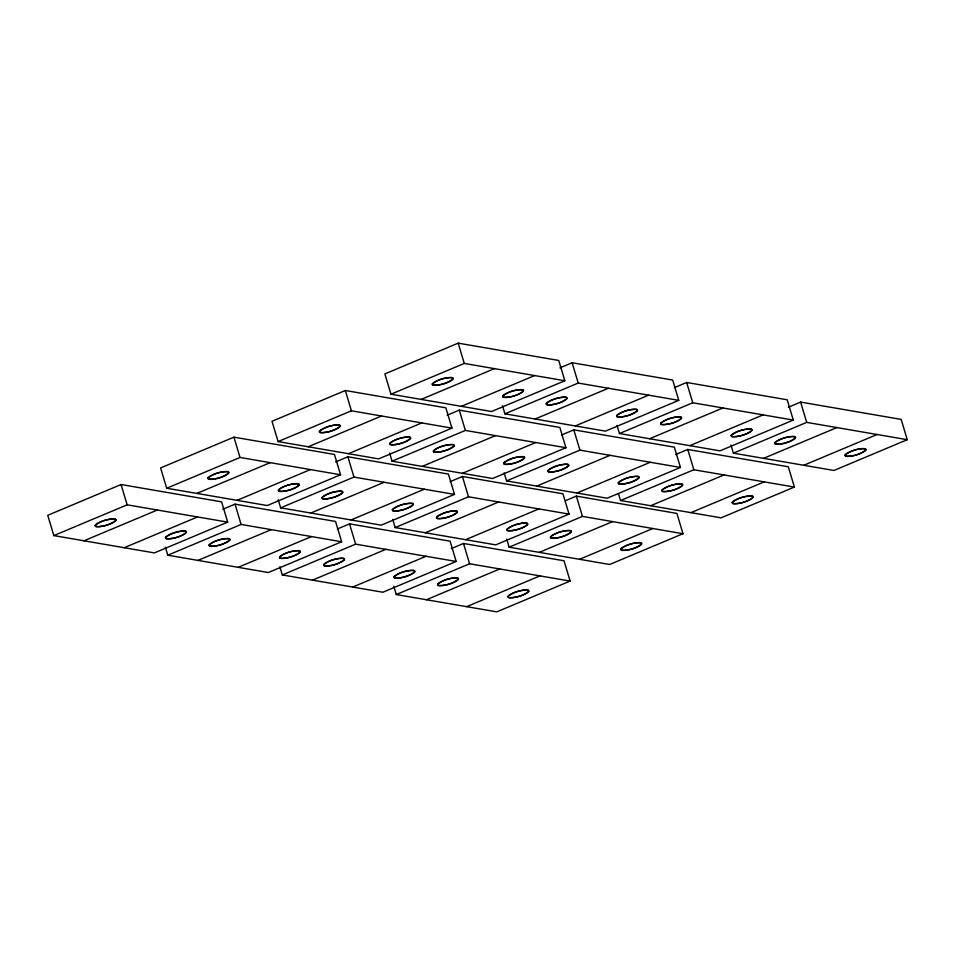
<?xml version="1.0" encoding="UTF-8"?>
<svg xmlns="http://www.w3.org/2000/svg" width="955" height="955" viewBox="0 0 955 955"><rect width="100%" height="100%" fill="white"/><g stroke="black" fill="none" stroke-linecap="round" stroke-linejoin="round"><path stroke-width="1.43" d="M121.058 484.531L47.75 515.306L53.838 535.6L154.388 552.909L227.696 522.134L221.608 501.841L121.058 484.531L127.146 504.825L227.696 522.134M233.927 437.163L160.607 467.938L166.695 488.232L267.245 505.541L340.553 474.766L334.465 454.473L233.927 437.163L240.015 457.457L340.553 474.766M345.328 390.511L272.008 421.286L278.096 441.58L378.646 458.889L451.954 428.115L445.866 407.821L345.328 390.511L351.416 410.805L451.954 428.115M458.185 343.143L384.877 373.918L390.965 394.212L491.503 411.521L564.823 380.747L558.735 360.453L458.185 343.143L464.273 363.437L564.823 380.747M53.838 535.6L127.146 504.825M166.695 488.232L240.015 457.457M278.096 441.58L351.416 410.805M390.965 394.212L464.273 363.437M84.004 540.793L157.312 510.018M196.861 493.425L270.181 462.65M308.262 446.773L381.57 415.998M421.131 399.405L494.439 368.63M124.222 547.716L197.53 516.942M237.079 500.348L310.399 469.574M348.48 453.697L421.788 422.922M461.349 406.329L534.657 375.554M222.79 509.278L235.014 504.145L335.551 521.454L341.639 541.76L268.331 572.523L167.794 555.213L165.358 547.096M335.659 461.91L347.871 456.776L448.42 474.086L454.508 494.392L381.2 525.155L280.651 507.845L278.215 499.728M447.059 415.258L459.271 410.125L559.821 427.434L565.909 447.728L492.589 478.503L392.051 461.193L389.616 453.076M559.917 367.89L572.14 362.757L672.678 380.066L678.766 400.36L605.458 431.135L504.909 413.825L502.473 405.708M167.794 555.213L241.102 524.45L341.639 541.76M280.651 507.845L353.959 477.082L454.508 494.392M392.051 461.193L465.36 430.43L565.909 447.728M504.909 413.825L578.229 383.062L678.766 400.36M197.948 560.406L271.268 529.643M310.817 513.038L384.125 482.275M422.217 466.386L495.526 435.611M535.075 419.018L608.383 388.255M238.165 567.33L311.485 536.567M351.034 519.962L424.342 489.199M462.435 473.31L535.743 442.535M575.292 425.942L648.6 395.167M337.33 528.998L349.542 523.865L450.092 541.175L456.18 561.468L382.86 592.243L282.322 574.934L279.887 566.816M450.187 481.63L462.411 476.497L562.949 493.807L569.037 514.1L495.729 544.875L395.179 527.566L392.744 519.448M561.588 434.979L573.8 429.846L674.349 447.155L680.438 467.449L607.129 498.224L506.58 480.914L504.145 472.797M674.445 387.611L686.669 382.478L787.207 399.787L793.295 420.081L719.986 450.856L619.449 433.546L617.014 425.429M282.322 574.934L355.63 544.159L456.18 561.468M395.179 527.566L468.499 496.791L569.037 514.1M506.58 480.914L579.9 450.139L680.438 467.449M619.449 433.546L692.757 402.771L793.295 420.081M312.488 580.127L385.796 549.352M425.345 532.759L498.653 501.984M536.746 486.107L610.054 455.332M649.603 438.739L722.923 407.964M352.705 587.05L426.014 556.276M465.563 539.682L538.871 508.908M576.963 493.031L650.271 462.256M689.82 445.663L763.14 414.888M451.273 548.612L463.497 543.479L564.035 560.788L570.123 581.082L496.815 611.857L396.265 594.547L393.83 586.43M565.491 500.671L576.354 496.111L676.904 513.42L682.992 533.714L609.672 564.489L509.134 547.179L506.699 539.062M675.531 454.592L687.755 449.459L788.305 466.768L794.393 487.062L721.073 517.837L620.535 500.527L618.506 493.759M788.4 407.224L800.612 402.091L901.162 419.4L907.25 439.694L833.942 470.469L733.392 453.159L730.957 445.042M396.265 594.547L469.585 563.772L570.123 581.082M509.134 547.179L582.443 516.404L682.992 533.714M620.535 500.527L693.843 469.753L794.393 487.062M733.392 453.159L806.7 422.385L907.25 439.694M426.431 599.74L499.752 568.965M539.3 552.372L612.609 521.597M650.689 505.72L724.009 474.945M763.558 458.352L836.866 427.577M466.649 606.664L539.969 575.889M579.518 559.296L652.826 528.521M690.907 512.644L764.227 481.869M803.776 465.276L877.084 434.501M800.612 402.091L806.7 422.385M686.669 382.478L692.757 402.771M687.755 449.459L693.843 469.753M572.14 362.757L578.229 383.062M573.8 429.846L579.9 450.139M576.354 496.111L582.443 516.404M459.271 410.125L465.36 430.43M462.411 476.497L468.499 496.791M463.497 543.479L469.585 563.772M347.871 456.776L353.959 477.082M349.542 523.865L355.63 544.159M235.014 504.145L241.102 524.45M95.249 525.334L95.834 526.515C102.794 526.969 110.565 524.844 115.913 520.284L115.316 519.114C108.357 518.661 100.585 520.773 95.249 525.334M165.621 537.45L166.218 538.632C173.177 539.074 180.949 536.961 186.285 532.401L185.7 531.231C178.74 530.777 170.969 532.89 165.621 537.45M208.106 477.966L208.691 479.147C215.663 479.601 223.434 477.476 228.77 472.916L228.185 471.746C221.214 471.293 213.443 473.417 208.106 477.966M209.193 544.947L209.79 546.129C216.749 546.582 224.521 544.457 229.857 539.897L229.272 538.727C222.312 538.274 214.541 540.399 209.193 544.947M278.49 490.082L279.075 491.264C286.034 491.706 293.806 489.593 299.154 485.033L298.557 483.863C291.597 483.409 283.826 485.522 278.49 490.082M279.576 557.063L280.161 558.245C287.121 558.699 294.904 556.574 300.24 552.014L299.643 550.844C292.684 550.39 284.912 552.515 279.576 557.063M319.507 431.314L320.092 432.496C327.052 432.937 334.835 430.824 340.171 426.264L339.574 425.094C332.615 424.641 324.843 426.754 319.507 431.314M322.062 497.579L322.647 498.761C329.606 499.214 337.378 497.089 342.714 492.529L342.129 491.359C335.169 490.906 327.398 493.031 322.062 497.579M323.733 564.668L324.318 565.838C331.278 566.291 339.049 564.178 344.385 559.618L343.8 558.436C336.84 557.995 329.069 560.108 323.733 564.668M389.891 443.43L390.476 444.6C397.435 445.054 405.207 442.941 410.555 438.381L409.958 437.211C402.998 436.757 395.227 438.87 389.891 443.43M392.433 509.695L393.03 510.877C399.99 511.331 407.761 509.206 413.097 504.646L412.512 503.476C405.553 503.022 397.781 505.147 392.433 509.695M394.105 576.784L394.702 577.954C401.661 578.408 409.432 576.295 414.768 571.735L414.183 570.553C407.224 570.099 399.453 572.224 394.105 576.784M432.364 383.946L432.961 385.128C439.921 385.569 447.692 383.456 453.028 378.896L452.443 377.726C445.484 377.273 437.712 379.386 432.364 383.946M433.463 450.927L434.048 452.109C441.007 452.563 448.778 450.438 454.114 445.878L453.53 444.708C446.57 444.254 438.799 446.379 433.463 450.927M436.59 517.3L437.175 518.47C444.135 518.923 451.906 516.81 457.254 512.25L456.657 511.08C449.698 510.627 441.926 512.74 436.59 517.3M437.677 584.281L438.261 585.463C445.233 585.916 453.004 583.792 458.34 579.231L457.755 578.062C450.784 577.608 443.013 579.733 437.677 584.281M502.748 396.062L503.345 397.232C510.304 397.686 518.076 395.573 523.412 391.013L522.827 389.843C515.867 389.389 508.084 391.502 502.748 396.062M503.834 463.044L504.431 464.226C511.391 464.679 519.162 462.554 524.498 457.994L523.913 456.824C516.953 456.371 509.182 458.495 503.834 463.044M506.974 529.416L507.559 530.586C514.518 531.04 522.289 528.927 527.638 524.367L527.041 523.185C520.081 522.743 512.31 524.856 506.974 529.416M508.06 596.398L508.645 597.579C515.605 598.033 523.376 595.908 528.724 591.348L528.127 590.178C521.167 589.724 513.396 591.837 508.06 596.398M546.32 403.559L546.905 404.741C553.864 405.195 561.636 403.07 566.984 398.51L566.387 397.34C559.427 396.886 551.656 399.011 546.32 403.559M547.991 470.648L548.576 471.818C555.535 472.271 563.307 470.158 568.655 465.598L568.058 464.417C561.098 463.963 553.327 466.088 547.991 470.648M550.534 536.913L551.131 538.095C558.09 538.548 565.861 536.424 571.197 531.863L570.613 530.694C563.653 530.24 555.882 532.365 550.534 536.913M616.703 415.676L617.288 416.858C624.248 417.311 632.019 415.186 637.367 410.626L636.77 409.456C629.811 409.003 622.039 411.127 616.703 415.676M618.374 482.764L618.959 483.934C625.919 484.388 633.69 482.263 639.026 477.715L638.441 476.533C631.482 476.079 623.711 478.204 618.374 482.764M620.917 549.03L621.514 550.211C628.474 550.665 636.245 548.54 641.581 543.98L640.996 542.81C634.036 542.356 626.265 544.469 620.917 549.03M660.848 423.28L661.445 424.45C668.404 424.903 676.176 422.79 681.512 418.23L680.927 417.049C673.967 416.595 666.196 418.72 660.848 423.28M661.934 490.261L662.531 491.443C669.491 491.897 677.262 489.772 682.598 485.212L682.013 484.042C675.054 483.588 667.282 485.701 661.934 490.261M731.232 435.396L731.817 436.566C738.776 437.02 746.559 434.895 751.895 430.347L751.299 429.165C744.339 428.711 736.568 430.836 731.232 435.396M732.318 502.378L732.903 503.56C739.874 504.001 747.646 501.888 752.982 497.328L752.397 496.158C745.425 495.705 737.654 497.818 732.318 502.378M774.803 442.893L775.388 444.075C782.348 444.529 790.119 442.404 795.467 437.844L794.87 436.674C787.911 436.22 780.139 438.333 774.803 442.893M845.187 455.01L845.772 456.192C852.731 456.633 860.503 454.52 865.839 449.96L865.254 448.79C858.294 448.337 850.523 450.45 845.187 455.01M513.563 597.555A10.887 2.507 -16.7 0 0 528.831 590.811A10.887 2.507 -16.7 0 0 512.775 593.258A10.887 2.507 -16.7 0 0 513.563 597.555M443.18 585.439A10.887 2.507 -16.7 0 0 458.448 578.694A10.887 2.507 -16.7 0 0 442.392 581.141A10.887 2.507 -16.7 0 0 443.18 585.439M626.42 550.187A10.887 2.507 -16.7 0 0 641.688 543.443A10.887 2.507 -16.7 0 0 625.632 545.89A10.887 2.507 -16.7 0 0 626.42 550.187M556.049 538.071A10.887 2.507 -16.7 0 0 571.317 531.326A10.887 2.507 -16.7 0 0 555.249 533.773A10.887 2.507 -16.7 0 0 556.049 538.071M737.821 503.536A10.887 2.507 -16.7 0 0 753.089 496.791A10.887 2.507 -16.7 0 0 737.033 499.238A10.887 2.507 -16.7 0 0 737.821 503.536M667.438 491.419A10.887 2.507 -16.7 0 0 682.718 484.674A10.887 2.507 -16.7 0 0 666.65 487.122A10.887 2.507 -16.7 0 0 667.438 491.419M850.69 456.168A10.887 2.507 -16.7 0 0 865.958 449.423A10.887 2.507 -16.7 0 0 849.902 451.87A10.887 2.507 -16.7 0 0 850.69 456.168M780.307 444.051A10.887 2.507 -16.7 0 0 795.575 437.306A10.887 2.507 -16.7 0 0 779.519 439.754A10.887 2.507 -16.7 0 0 780.307 444.051M736.735 436.542A10.887 2.507 -16.7 0 0 752.003 429.798A10.887 2.507 -16.7 0 0 735.947 432.257A10.887 2.507 -16.7 0 0 736.735 436.542M666.351 424.438A10.887 2.507 -16.7 0 0 681.619 417.681A10.887 2.507 -16.7 0 0 665.563 420.14A10.887 2.507 -16.7 0 0 666.351 424.438M623.878 483.91A10.887 2.507 -16.7 0 0 639.146 477.166A10.887 2.507 -16.7 0 0 623.09 479.625A10.887 2.507 -16.7 0 0 623.878 483.91M553.494 471.806A10.887 2.507 -16.7 0 0 568.762 465.049A10.887 2.507 -16.7 0 0 552.706 467.508A10.887 2.507 -16.7 0 0 553.494 471.806M512.477 530.574A10.887 2.507 -16.7 0 0 527.745 523.829A10.887 2.507 -16.7 0 0 511.689 526.277A10.887 2.507 -16.7 0 0 512.477 530.574M442.093 518.458A10.887 2.507 -16.7 0 0 457.361 511.713A10.887 2.507 -16.7 0 0 441.306 514.16A10.887 2.507 -16.7 0 0 442.093 518.458M399.608 577.942A10.887 2.507 -16.7 0 0 414.876 571.186A10.887 2.507 -16.7 0 0 398.82 573.645A10.887 2.507 -16.7 0 0 399.608 577.942M329.236 565.826A10.887 2.507 -16.7 0 0 344.504 559.081A10.887 2.507 -16.7 0 0 328.448 561.528A10.887 2.507 -16.7 0 0 329.236 565.826M285.079 558.221A10.887 2.507 -16.7 0 0 300.348 551.477A10.887 2.507 -16.7 0 0 284.292 553.936A10.887 2.507 -16.7 0 0 285.079 558.221M214.696 546.105A10.887 2.507 -16.7 0 0 229.964 539.36A10.887 2.507 -16.7 0 0 213.908 541.819A10.887 2.507 -16.7 0 0 214.696 546.105M397.949 510.853A10.887 2.507 -16.7 0 0 413.217 504.109A10.887 2.507 -16.7 0 0 397.149 506.568A10.887 2.507 -16.7 0 0 397.949 510.853M327.565 498.737A10.887 2.507 -16.7 0 0 342.833 491.992A10.887 2.507 -16.7 0 0 326.777 494.451A10.887 2.507 -16.7 0 0 327.565 498.737M509.337 464.202A10.887 2.507 -16.7 0 0 524.605 457.457A10.887 2.507 -16.7 0 0 508.549 459.904A10.887 2.507 -16.7 0 0 509.337 464.202M438.966 452.085A10.887 2.507 -16.7 0 0 454.234 445.34A10.887 2.507 -16.7 0 0 438.178 447.788A10.887 2.507 -16.7 0 0 438.966 452.085M622.206 416.834A10.887 2.507 -16.7 0 0 637.474 410.089A10.887 2.507 -16.7 0 0 621.418 412.536A10.887 2.507 -16.7 0 0 622.206 416.834M551.823 404.717A10.887 2.507 -16.7 0 0 567.091 397.972A10.887 2.507 -16.7 0 0 551.035 400.432A10.887 2.507 -16.7 0 0 551.823 404.717M508.251 397.22A10.887 2.507 -16.7 0 0 523.519 390.476A10.887 2.507 -16.7 0 0 507.463 392.923A10.887 2.507 -16.7 0 0 508.251 397.22M437.868 385.104A10.887 2.507 -16.7 0 0 453.148 378.359A10.887 2.507 -16.7 0 0 437.08 380.806A10.887 2.507 -16.7 0 0 437.868 385.104M283.993 491.24A10.887 2.507 -16.7 0 0 299.261 484.495A10.887 2.507 -16.7 0 0 283.205 486.943A10.887 2.507 -16.7 0 0 283.993 491.24M213.61 479.124A10.887 2.507 -16.7 0 0 228.878 472.379A10.887 2.507 -16.7 0 0 212.822 474.826A10.887 2.507 -16.7 0 0 213.61 479.124M171.136 538.608A10.887 2.507 -16.7 0 0 186.404 531.863A10.887 2.507 -16.7 0 0 170.336 534.311A10.887 2.507 -16.7 0 0 171.136 538.608M100.753 526.492A10.887 2.507 -16.7 0 0 116.021 519.747A10.887 2.507 -16.7 0 0 99.965 522.194A10.887 2.507 -16.7 0 0 100.753 526.492M395.394 444.588A10.887 2.507 -16.7 0 0 410.662 437.844A10.887 2.507 -16.7 0 0 394.606 440.291A10.887 2.507 -16.7 0 0 395.394 444.588M325.01 432.472A10.887 2.507 -16.7 0 0 340.278 425.727A10.887 2.507 -16.7 0 0 324.223 428.174A10.887 2.507 -16.7 0 0 325.01 432.472"/></g></svg>
